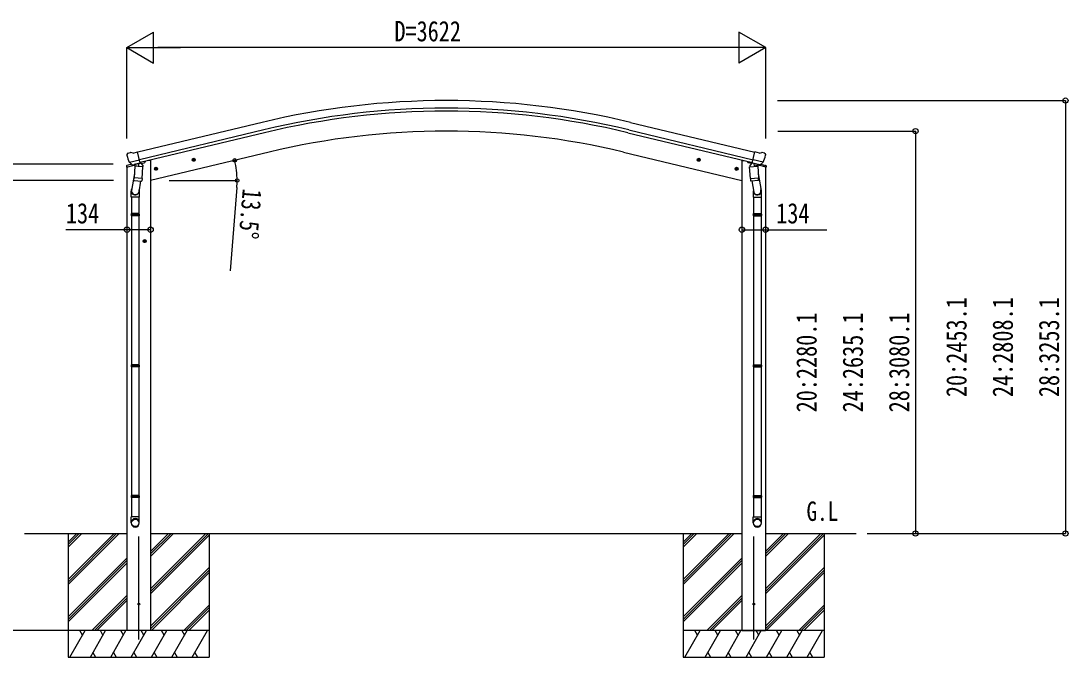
# Model space of a CAD drawing. Units: millimetres, scale not verified. Extents: x -14718 to 14718, y -10395 to 10395.
# Drawn here: x -11235 to -5299, y -5038 to -1433 of the extents above; entities that cross this region are included whole.
import ezdxf
from ezdxf.enums import TextEntityAlignment as Align

# ---------------------------------------------------------------- set-up
doc = ezdxf.new("R2010")
doc.units = ezdxf.units.MM
doc.header["$LTSCALE"] = 40
for name, color, linetype in [('0-2_USER1', 3, 'Continuous'), ('0-4_YKK_12', 2, 'Continuous'), ('0-5_YKK_13', 4, 'Continuous'), ('0-6_YKK_A1', 4, 'Continuous'), ('0-7_YKK_D', 6, 'Continuous')]:
    doc.layers.add(name, color=color, linetype=linetype)
doc.styles.add('ＭＳ ゴシック', font='')
doc.styles.get('ＭＳ ゴシック').set_extended_font_data('MS Gothic')

msp = doc.modelspace()

# ---------------------------------------------------------------- linework, layer by layer
at = {"layer": '0-4_YKK_12'}
for p, q in [((-10567.43, -4938.44), (-10567.43, -4354.49)), ((-7080.43, -4938.44), (-7080.43, -4354.49))]:
    msp.add_line(p, q, dxfattribs=at)
at = {"layer": '0-5_YKK_13'}
for p, q in [((-10634.6, -2193.1), (-10634.32, -2194.25)), ((-10630.38, -2184.53), (-10634.24, -2190.82)), ((-10627.28, -2182.28), (-10614.1, -2179.11)), ((-10599.54, -2181.79), (-10612.8, -2179.09)), ((-10599.54, -2181.79), (-10573.61, -2175.56)), ((-7047.82, -2181.79), (-7073.75, -2175.56)), ((-7047.82, -2181.79), (-7034.56, -2179.09)), ((-7020.08, -2182.28), (-7033.26, -2179.11)), ((-7016.98, -2184.53), (-7013.13, -2190.82)), ((-7012.76, -2193.1), (-7013.04, -2194.25)), ((-10636.4, -2261.37), (-10593.48, -2251.07)), ((-10636.4, -2254.48), (-10636.4, -2261.37)), ((-10607.3, -2245.13), (-10634.1, -2251.56)), ((-10620.54, -2233.41), (-10563.04, -2219.6)), ((-10603.69, -2248.32), (-10620.07, -2233.83)), ((-10600.98, -2248.89), (-10593.46, -2247.08)), ((-10600.15, -2248.78), (-10598.62, -2248.41)), ((-10598.62, -2248.41), (-10561.91, -2239.6)), ((-10596.78, -2248.64), (-10596.83, -2249.38)), ((-10596.07, -2250.42), (-10570.26, -2256.86)), ((-10589.16, -2255.77), (-10593.83, -2322.61)), ((-10543.47, -2258.96), (-10589.16, -2255.77)), ((-10587.38, -2252.59), (-10587.61, -2255.88)), ((-10567.86, -2241.43), (-10568.89, -2256.03)), ((-10561.91, -2239.6), (-10560.38, -2239.23)), ((-10558.83, -2237.13), (-10557.89, -2237.2)), ((-10557.89, -2237.2), (-10544.57, -2252.51)), ((-10554.06, -2241.6), (-10535.68, -2237.19)), ((-10544.57, -2252.51), (-10545.01, -2258.86)), ((-10531.85, -2229.06), (-10531.85, -2232.33)), ((-10245.45, -2217.39), (-10264.9, -2222.06)), ((-10262.47, -2221.48), (-10260.34, -2214.28)), ((-10257.31, -2226.92), (-10262.47, -2221.48)), ((-10260.34, -2214.28), (-10253.04, -2212.53)), ((-10252.84, -2229.45), (-10257.51, -2210)), ((-10253.04, -2212.53), (-10247.88, -2217.97)), ((-7401.91, -2217.39), (-7382.46, -2222.06)), ((-7394.32, -2212.53), (-7399.48, -2217.97)), ((-7394.52, -2229.45), (-7389.85, -2210)), ((-7387.02, -2214.28), (-7394.32, -2212.53)), ((-7390.05, -2226.92), (-7384.89, -2221.48)), ((-7384.89, -2221.48), (-7387.02, -2214.28)), ((-7115.52, -2229.06), (-7115.52, -2232.33)), ((-7093.31, -2241.6), (-7111.68, -2237.19)), ((-7103.89, -2258.96), (-7058.2, -2255.77)), ((-7089.48, -2237.2), (-7102.79, -2252.51)), ((-7102.79, -2252.51), (-7102.35, -2258.86)), ((-7088.53, -2237.13), (-7089.48, -2237.2)), ((-7085.45, -2239.6), (-7086.98, -2239.23)), ((-7048.74, -2248.41), (-7085.45, -2239.6)), ((-7026.82, -2233.41), (-7084.32, -2219.6)), ((-7079.5, -2241.43), (-7078.48, -2256.03)), ((-7051.29, -2250.42), (-7077.1, -2256.86)), ((-7059.98, -2252.59), (-7059.75, -2255.88)), ((-7058.2, -2255.77), (-7053.53, -2322.61)), ((-7046.38, -2248.89), (-7053.9, -2247.08)), ((-7010.96, -2261.37), (-7053.88, -2251.07)), ((-7050.58, -2248.64), (-7050.53, -2249.38)), ((-7047.21, -2248.78), (-7048.74, -2248.41)), ((-7043.67, -2248.32), (-7027.29, -2233.83)), ((-7040.06, -2245.13), (-7013.26, -2251.56)), ((-7010.96, -2254.48), (-7010.96, -2261.37)), ((-10592.1, -2297.84), (-10608.01, -2394.01)), ((-10548.14, -2325.8), (-10543.47, -2258.96)), ((-10459.37, -2268.75), (-10478.82, -2273.42)), ((-10476.4, -2272.84), (-10474.26, -2265.64)), ((-10471.23, -2278.28), (-10476.4, -2272.84)), ((-10474.26, -2265.64), (-10466.97, -2263.89)), ((-10466.76, -2280.81), (-10471.43, -2261.36)), ((-10466.97, -2263.89), (-10461.8, -2269.33)), ((-7187.99, -2268.75), (-7168.54, -2273.42)), ((-7180.4, -2263.89), (-7185.56, -2269.33)), ((-7180.6, -2280.81), (-7175.93, -2261.36)), ((-7173.1, -2265.64), (-7180.4, -2263.89)), ((-7176.13, -2278.28), (-7170.97, -2272.84)), ((-7170.97, -2272.84), (-7173.1, -2265.64)), ((-7099.22, -2325.8), (-7103.89, -2258.96)), ((-7055.26, -2297.84), (-7039.35, -2394.01)), ((-10594.69, -2335.07), (-10593.82, -2322.61)), ((-10594.29, -2336.43), (-10594.3, -2336.43)), ((-10548.14, -2325.8), (-10593.83, -2322.61)), ((-10592.85, -2337.21), (-10551.15, -2340.13)), ((-10556.58, -2339.75), (-10567.31, -2403.33)), ((-10548.16, -2325.8), (-10549.04, -2338.5)), ((-7099.22, -2325.8), (-7053.53, -2322.61)), ((-7099.21, -2325.8), (-7098.32, -2338.5)), ((-7054.51, -2337.21), (-7096.21, -2340.13)), ((-7090.78, -2339.75), (-7080.05, -2403.33)), ((-7052.67, -2335.07), (-7053.54, -2322.61)), ((-7053.07, -2336.43), (-7053.06, -2336.43)), ((-10610.16, -2431.17), (-10610.16, -2396.82)), ((-10564.16, -2431.17), (-10610.16, -2431.17)), ((-10608.16, -2431.17), (-10608.16, -2525.17)), ((-10566.16, -2431.17), (-10566.16, -2525.17)), ((-10564.16, -2396.52), (-10564.16, -2431.17)), ((-7083.2, -2396.52), (-7083.2, -2431.17)), ((-7083.2, -2431.17), (-7037.2, -2431.17)), ((-7081.2, -2431.17), (-7081.2, -2525.17)), ((-7039.2, -2431.17), (-7039.2, -2525.17)), ((-7037.2, -2431.17), (-7037.2, -2396.82)), ((-10610.16, -2527.17), (-10609.16, -2525.17)), ((-10564.16, -2527.17), (-10610.16, -2527.17)), ((-10564.16, -2535.17), (-10610.16, -2535.17)), ((-10565.16, -2525.17), (-10609.16, -2525.17)), ((-10565.16, -2537.17), (-10609.16, -2537.17)), ((-10608.16, -2537.17), (-10608.16, -3381.36)), ((-10566.16, -2537.17), (-10566.16, -3381.36)), ((-10564.16, -2527.17), (-10565.16, -2525.17)), ((-10564.16, -2535.17), (-10565.16, -2537.17)), ((-10564.16, -2527.17), (-10564.16, -2535.17)), ((-7083.2, -2527.17), (-7082.2, -2525.17)), ((-7083.2, -2527.17), (-7037.2, -2527.17)), ((-7083.2, -2527.17), (-7083.2, -2535.17)), ((-7083.2, -2535.17), (-7037.2, -2535.17)), ((-7083.2, -2535.17), (-7082.2, -2537.17)), ((-7082.2, -2525.17), (-7038.2, -2525.17)), ((-7082.2, -2537.17), (-7038.2, -2537.17)), ((-7081.2, -2537.17), (-7081.2, -3381.36)), ((-7039.2, -2537.17), (-7039.2, -3381.36)), ((-7037.2, -2527.17), (-7038.2, -2525.17)), ((-10533.73, -2691), (-10533.73, -2671)), ((-10523.73, -2681), (-10543.73, -2681)), ((-10541.24, -2681), (-10537.48, -2674.5)), ((-10537.48, -2687.5), (-10541.24, -2681)), ((-10537.48, -2674.5), (-10529.98, -2674.5)), ((-10529.98, -2674.5), (-10526.23, -2681)), ((-10610.16, -3383.36), (-10609.16, -3381.36)), ((-10564.16, -3383.36), (-10610.16, -3383.36)), ((-10565.16, -3381.36), (-10609.16, -3381.36)), ((-10564.16, -3383.36), (-10565.16, -3381.36)), ((-10564.16, -3383.36), (-10564.16, -3391.36)), ((-7083.2, -3383.36), (-7082.2, -3381.36)), ((-7083.2, -3383.36), (-7037.2, -3383.36)), ((-7083.2, -3383.36), (-7083.2, -3391.36)), ((-7082.2, -3381.36), (-7038.2, -3381.36)), ((-7037.2, -3383.36), (-7038.2, -3381.36)), ((-10564.16, -3391.36), (-10610.16, -3391.36)), ((-10565.16, -3393.36), (-10609.16, -3393.36)), ((-10608.16, -3393.36), (-10608.16, -4121.55)), ((-10566.16, -3393.36), (-10566.16, -4121.55)), ((-10564.16, -3391.36), (-10565.16, -3393.36)), ((-7083.2, -3391.36), (-7037.2, -3391.36)), ((-7083.2, -3391.36), (-7082.2, -3393.36)), ((-7082.2, -3393.36), (-7038.2, -3393.36)), ((-7081.2, -3393.36), (-7081.2, -4121.55)), ((-7039.2, -3393.36), (-7039.2, -4121.55)), ((-10610.16, -4123.55), (-10609.16, -4121.55)), ((-10564.16, -4123.55), (-10610.16, -4123.55)), ((-10564.16, -4131.55), (-10610.16, -4131.55)), ((-10565.16, -4121.55), (-10609.16, -4121.55)), ((-10565.16, -4133.55), (-10609.16, -4133.55)), ((-10608.16, -4133.55), (-10608.16, -4243.55)), ((-10566.16, -4133.55), (-10566.16, -4243.55)), ((-10564.16, -4123.55), (-10565.16, -4121.55)), ((-10564.16, -4131.55), (-10565.16, -4133.55)), ((-10564.16, -4123.55), (-10564.16, -4131.55)), ((-7083.2, -4123.55), (-7082.2, -4121.55)), ((-7083.2, -4123.55), (-7037.2, -4123.55)), ((-7083.2, -4123.55), (-7083.2, -4131.55)), ((-7083.2, -4131.55), (-7037.2, -4131.55)), ((-7083.2, -4131.55), (-7082.2, -4133.55)), ((-7082.2, -4121.55), (-7038.2, -4121.55)), ((-7082.2, -4133.55), (-7038.2, -4133.55)), ((-7081.2, -4133.55), (-7081.2, -4243.55)), ((-7039.2, -4133.55), (-7039.2, -4243.55)), ((-7037.2, -4123.55), (-7038.2, -4121.55)), ((-10610.16, -4277.69), (-10610.16, -4243.55)), ((-10564.16, -4243.55), (-10610.16, -4243.55)), ((-10564.16, -4277.69), (-10564.16, -4243.55)), ((-7083.2, -4277.69), (-7083.2, -4243.55)), ((-7083.2, -4243.55), (-7037.2, -4243.55)), ((-7037.2, -4277.69), (-7037.2, -4243.55))]:
    msp.add_line(p, q, dxfattribs=at)
for points in [[(-10568.18, -2241.01), (-10558.46, -2238.68), (-10573.61, -2175.56)], [(-7079.18, -2241.01), (-7088.9, -2238.68), (-7073.75, -2175.56)], [(-10620.81, -2232.83), (-10620.23, -2233.68), (-10620.07, -2233.83)], [(-10568.18, -2241.01), (-10568.42, -2241.16), (-10593.18, -2247.11), (-10593.46, -2247.08)], [(-10247.88, -2217.97), (-10250.01, -2225.17), (-10257.31, -2226.92)], [(-7399.48, -2217.97), (-7397.35, -2225.17), (-7390.05, -2226.92)], [(-7079.18, -2241.01), (-7078.94, -2241.16), (-7054.18, -2247.11), (-7053.9, -2247.08)], [(-7026.55, -2232.83), (-7027.13, -2233.68), (-7027.29, -2233.83)], [(-10461.8, -2269.33), (-10463.93, -2276.53), (-10471.23, -2278.28)], [(-7185.56, -2269.33), (-7183.43, -2276.53), (-7176.13, -2278.28)], [(-10610.16, -2527.17), (-10610.16, -2535.17), (-10609.16, -2537.17)], [(-7037.2, -2527.17), (-7037.2, -2535.17), (-7038.2, -2537.17)], [(-10526.23, -2681), (-10529.98, -2687.5), (-10537.48, -2687.5)], [(-10610.16, -3383.36), (-10610.16, -3391.36), (-10609.16, -3393.36)], [(-7037.2, -3383.36), (-7037.2, -3391.36), (-7038.2, -3393.36)], [(-10610.16, -4123.55), (-10610.16, -4131.55), (-10609.16, -4133.55)], [(-7037.2, -4123.55), (-7037.2, -4131.55), (-7038.2, -4133.55)]]:
    msp.add_lwpolyline(points, dxfattribs=at)
for centre, radius in [((-10255.18, -2219.73), 8.5), ((-10255.18, -2219.73), 7.7), ((-10255.18, -2219.73), 6.5), ((-7392.19, -2219.73), 8.5), ((-7392.19, -2219.73), 7.7), ((-7392.19, -2219.73), 6.5), ((-10469.1, -2271.08), 8.5), ((-10469.1, -2271.08), 7.7), ((-10469.1, -2271.08), 6.5), ((-7178.26, -2271.08), 8.5), ((-7178.26, -2271.08), 7.7), ((-7178.26, -2271.08), 6.5), ((-10533.73, -2681), 8.5), ((-10533.73, -2681), 7.7), ((-10533.73, -2681), 6.5), ((-10566.93, -4737.5), 5), ((-7080.43, -4737.5), 5)]:
    msp.add_circle(centre, radius, dxfattribs=at)
for centre, radius, start, end in [((-10437.52, -2147), 202.4, 193.5, 205.09125), ((-10626.12, -2187.14), 5, 103.5, 148.5), ((-10613.4, -2182.03), 3, 78.5, 103.5), ((-7033.96, -2182.03), 3, 76.5, 101.5), ((-7209.84, -2147), 202.4, 334.90875, 346.5), ((-7021.25, -2187.14), 5, 31.5, 76.5), ((-10633.4, -2254.48), 3, 103.5, 180), ((-10600.26, -2248.29), 0.5, 248.23754, 283.5), ((-10597.28, -2248.61), 0.5, 356, 103.5), ((-10595.83, -2249.45), 1, 176, 256), ((-10567.27, -2241.51), 0.604, 100.59842, 172.20595), ((-10560.5, -2238.75), 0.5, 283.5, 318.76246), ((-10536.85, -2232.33), 5, 283.5, 0), ((-7110.52, -2232.33), 5, 180, 256.5), ((-7086.86, -2238.75), 0.5, 221.23754, 256.5), ((-7080.1, -2241.51), 0.604, 7.79405, 79.40158), ((-7051.53, -2249.45), 1, 284, 4), ((-7050.08, -2248.61), 0.5, 76.5, 184), ((-7047.1, -2248.29), 0.5, 256.5, 291.76246), ((-7013.96, -2254.48), 3, 0, 76.5), ((-10569.91, -2255.89), 1.03, 250.03897, 351.96569), ((-7077.45, -2255.89), 1.03, 188.03431, 289.96103), ((-10592.75, -2335.25), 1.95, 175.04017, 217.47766), ((-10592.71, -2335.22), 2, 217.40962, 266), ((-10551.01, -2338.13), 2, 266, 349.46843), ((-7096.35, -2338.13), 2, 190.53157, 274), ((-7054.65, -2335.22), 2, 274, 322.59038), ((-7054.61, -2335.25), 1.95, 322.52234, 4.95983), ((-10580.16, -2396.82), 30, 177.45142, 180), ((-7067.2, -2396.82), 30, 0, 2.54858)]:
    msp.add_arc(centre, radius, start, end, dxfattribs=at)
for centre, major_axis, ratio, start_param, end_param in [((-10631.68, -2192.39), (-1.57, -2.57), 0.99628, 4.712389, 5.4996506), ((-7015.68, -2192.39), (1.57, -2.57), 0.99628, 0.7835347, 1.5707963), ((-10601.7, -2246.06), (-0.73, -2.92), 0.997631, 5.8041905, 6.6006116), ((-10601.65, -2245.84), (2.63, 3.16), 0.650902, 4.0958226, 4.1686332), ((-10601.68, -2245.96), (-0.73, -2.92), 0.997631, 0.3902369, 0.4789948), ((-7045.68, -2245.96), (0.73, -2.92), 0.997631, 5.8041905, 5.8929484), ((-7045.71, -2245.84), (-2.63, 3.16), 0.650902, 2.1145521, 2.1873627), ((-7045.66, -2246.06), (0.73, -2.92), 0.997631, 5.965759, 6.7621801), ((-10587.16, -2396.52), (23, 0), 0.996195, 2.5560258, 6.5663028), ((-10587.16, -2396.52), (21, 0), 0.996195, 2.9349147, 5.9512394), ((-7060.2, -2396.52), (-23, 0), 0.996195, 6.0000678, 10.0103449), ((-7060.2, -2396.52), (-21, 0), 0.996195, 0.3319459, 3.3482706), ((-10587.16, -4275.95), (-23, 0), 0.996195, 3.1415927, 6.2831853), ((-10587.16, -4277.69), (-23, 0), 0.996195, 3.1415927, 6.2831853), ((-7060.2, -4275.95), (23, 0), 0.996195, 6.2831853, 9.424778), ((-7060.2, -4277.69), (23, 0), 0.996195, 6.2831853, 9.424778), ((-10587.16, -4277.69), (0, -23.43), 0.981806, 4.712389, 7.8539816), ((-7060.2, -4277.69), (0, -23.43), 0.981806, 4.712389, 7.8539816)]:
    msp.add_ellipse(centre, major_axis=major_axis, ratio=ratio, start_param=start_param, end_param=end_param, dxfattribs=at)
for centre, major_axis in [((-10587.16, -4277.69), (21, 0)), ((-7060.2, -4277.69), (-21, 0))]:
    msp.add_ellipse(centre, major_axis=major_axis, ratio=0.996195, dxfattribs=at)
at = {"layer": '0-6_YKK_A1'}
for p, q in [((-9867.88, -2007.95), (-10573.2, -2177.28)), ((-7779.48, -2007.95), (-7074.16, -2177.28)), ((-9857.8, -2049.93), (-10563.12, -2219.26)), ((-9853.87, -2066.29), (-10559.19, -2235.63)), ((-7793.49, -2066.29), (-7088.17, -2235.63)), ((-7789.56, -2049.93), (-7084.24, -2219.26)), ((-9827.5, -2176.17), (-10499.93, -2337.61)), ((-7819.87, -2176.17), (-7147.43, -2337.61)), ((-10499.93, -2224.5), (-10512.85, -2224.5)), ((-10499.93, -2224.5), (-10499.93, -4887.5)), ((-7147.43, -2224.5), (-7134.51, -2224.5)), ((-7147.43, -2224.5), (-7147.43, -4887.5)), ((-10633.93, -2260.78), (-10633.93, -4887.5)), ((-7013.43, -2260.78), (-7013.43, -4887.5)), ((-11215.43, -4337.5), (-10633.93, -4337.5)), ((-10967.43, -4337.5), (-10967.43, -5037.5)), ((-10967.43, -4598.23), (-10706.7, -4337.5)), ((-10967.43, -4612.37), (-10692.56, -4337.5)), ((-10967.43, -4626.51), (-10678.42, -4337.5)), ((-10967.43, -4414.38), (-10890.55, -4337.5)), ((-10967.43, -4400.24), (-10904.69, -4337.5)), ((-10967.43, -4386.1), (-10918.83, -4337.5)), ((-10499.93, -4651.23), (-10186.2, -4337.5)), ((-10499.93, -4665.37), (-10172.06, -4337.5)), ((-10499.93, -4467.38), (-10370.05, -4337.5)), ((-10499.93, -4453.24), (-10384.19, -4337.5)), ((-10499.93, -4439.1), (-10398.33, -4337.5)), ((-10499.93, -4337.5), (-7147.43, -4337.5)), ((-10499.93, -4679.51), (-10167.43, -4347.01)), ((-10167.43, -4337.5), (-10167.43, -5037.5)), ((-7480.93, -4337.5), (-7480.93, -5037.5)), ((-7480.93, -4598.23), (-7220.2, -4337.5)), ((-7480.93, -4612.37), (-7206.06, -4337.5)), ((-7480.93, -4626.51), (-7191.92, -4337.5)), ((-7480.93, -4414.38), (-7404.05, -4337.5)), ((-7480.93, -4400.24), (-7418.19, -4337.5)), ((-7480.93, -4386.1), (-7432.33, -4337.5)), ((-7013.43, -4651.23), (-6699.7, -4337.5)), ((-7013.43, -4665.37), (-6685.56, -4337.5)), ((-7013.43, -4467.38), (-6883.55, -4337.5)), ((-7013.43, -4453.24), (-6897.69, -4337.5)), ((-7013.43, -4439.1), (-6911.83, -4337.5)), ((-7013.43, -4337.5), (-6499.75, -4337.5)), ((-7013.43, -4679.51), (-6680.93, -4347.01)), ((-6680.93, -4337.5), (-6680.93, -5037.5)), ((-10967.43, -4810.36), (-10633.93, -4476.86)), ((-10967.43, -4824.5), (-10633.93, -4491)), ((-10967.43, -4838.64), (-10633.93, -4505.15)), ((-7480.93, -4810.36), (-7147.43, -4476.86)), ((-7480.93, -4824.5), (-7147.43, -4491)), ((-7480.93, -4838.64), (-7147.43, -4505.15)), ((-10499.93, -4863.36), (-10167.43, -4530.86)), ((-10499.93, -4877.5), (-10167.43, -4545)), ((-10495.79, -4887.5), (-10167.43, -4559.14)), ((-7013.43, -4863.36), (-6680.93, -4530.86)), ((-7013.43, -4877.5), (-6680.93, -4545)), ((-7009.29, -4887.5), (-6680.93, -4559.14)), ((-10832.44, -4887.5), (-10633.93, -4688.99)), ((-7345.94, -4887.5), (-7147.43, -4688.99)), ((-10818.3, -4887.5), (-10633.93, -4703.13)), ((-10804.15, -4887.5), (-10633.93, -4717.28)), ((-10311.94, -4887.5), (-10167.43, -4742.99)), ((-7331.8, -4887.5), (-7147.43, -4703.13)), ((-7317.65, -4887.5), (-7147.43, -4717.28)), ((-6825.44, -4887.5), (-6680.93, -4742.99)), ((-10297.8, -4887.5), (-10167.43, -4757.13)), ((-10283.65, -4887.5), (-10167.43, -4771.28)), ((-6811.3, -4887.5), (-6680.93, -4757.13)), ((-6797.15, -4887.5), (-6680.93, -4771.28)), ((-10167.43, -4887.5), (-10967.43, -4887.5)), ((-10957.14, -5037.5), (-10870.54, -4887.5)), ((-10885.54, -4913.48), (-10900.54, -4887.5)), ((-10841.67, -5037.5), (-10755.07, -4887.5)), ((-10770.07, -4913.48), (-10785.07, -4887.5)), ((-10726.2, -5037.5), (-10639.6, -4887.5)), ((-10654.6, -4913.48), (-10669.6, -4887.5)), ((-10500.43, -4887.5), (-10634.43, -4887.5)), ((-10610.73, -5037.5), (-10524.13, -4887.5)), ((-10539.13, -4913.48), (-10554.13, -4887.5)), ((-10495.26, -5037.5), (-10408.66, -4887.5)), ((-10423.66, -4913.48), (-10438.66, -4887.5)), ((-10379.79, -5037.5), (-10293.19, -4887.5)), ((-10323.19, -4887.5), (-10308.19, -4913.48)), ((-10264.32, -5037.5), (-10177.72, -4887.5)), ((-6680.93, -4887.5), (-7480.93, -4887.5)), ((-7470.64, -5037.5), (-7384.04, -4887.5)), ((-7399.04, -4913.48), (-7414.04, -4887.5)), ((-7355.17, -5037.5), (-7268.57, -4887.5)), ((-7283.57, -4913.48), (-7298.57, -4887.5)), ((-7239.7, -5037.5), (-7153.1, -4887.5)), ((-7168.1, -4913.48), (-7183.1, -4887.5)), ((-7147.43, -4887.5), (-7013.43, -4887.5)), ((-7124.23, -5037.5), (-7037.63, -4887.5)), ((-7052.63, -4913.48), (-7067.63, -4887.5)), ((-7008.76, -5037.5), (-6922.16, -4887.5)), ((-6937.16, -4913.48), (-6952.16, -4887.5)), ((-6893.29, -5037.5), (-6806.69, -4887.5)), ((-6836.69, -4887.5), (-6821.69, -4913.48)), ((-6777.82, -5037.5), (-6691.22, -4887.5)), ((-10967.43, -5037.5), (-10167.43, -5037.5)), ((-10826.67, -5011.52), (-10811.67, -5037.5)), ((-10711.2, -5011.52), (-10696.2, -5037.5)), ((-10595.73, -5011.52), (-10580.73, -5037.5)), ((-10480.26, -5011.52), (-10465.26, -5037.5)), ((-10364.79, -5011.52), (-10349.79, -5037.5)), ((-10249.32, -5011.52), (-10234.32, -5037.5)), ((-7480.93, -5037.5), (-6680.93, -5037.5)), ((-7340.17, -5011.52), (-7325.17, -5037.5)), ((-7224.7, -5011.52), (-7209.7, -5037.5)), ((-7109.23, -5011.52), (-7094.23, -5037.5)), ((-6993.76, -5011.52), (-6978.76, -5037.5)), ((-6878.29, -5011.52), (-6863.29, -5037.5)), ((-6762.82, -5011.52), (-6747.82, -5037.5))]:
    msp.add_line(p, q, dxfattribs=at)
for radius in [4473, 4429.83, 4413, 4300]:
    msp.add_arc((-8823.68, -6357.36), radius, 76.5, 103.5, dxfattribs=at)
at = {"layer": '0-7_YKK_D'}
for p, q in [((-10634.43, -1584.36), (-10482.88, -1496.86)), ((-10482.88, -1671.86), (-10482.88, -1496.86)), ((-7012.93, -1584.36), (-7164.48, -1496.86)), ((-7164.48, -1496.86), (-7164.48, -1671.86)), ((-10634.43, -2099.53), (-10634.43, -1583.36)), ((-10634.43, -1584.36), (-10482.88, -1671.86)), ((-10634.43, -1584.36), (-10331.32, -1584.36)), ((-7187.93, -1584.36), (-10459.43, -1584.36)), ((-7012.93, -1584.36), (-7316.04, -1584.36)), ((-7012.93, -1584.36), (-7164.48, -1671.86)), ((-7012.93, -2099.53), (-7012.93, -1583.36)), ((-6945.01, -1884.36), (-5312.43, -1884.36)), ((-5313.43, -1884.36), (-5313.43, -4337.5)), ((-6943.08, -2057.36), (-6162.43, -2057.36)), ((-6163.43, -2057.36), (-6163.43, -4337.5)), ((-10711.43, -2244.81), (-12334.93, -2244.81)), ((-10710.43, -2337.5), (-11484.93, -2337.5)), ((-10394.99, -2337.61), (-10008.5, -2337.61)), ((-10011.13, -2377.58), (-10049.76, -2850)), ((-6436.57, -4337.5), (-6162.43, -4337.5)), ((-6436.57, -4337.5), (-5312.43, -4337.5)), ((-10968.43, -4887.5), (-12334.93, -4887.5))]:
    msp.add_line(p, q, dxfattribs=at)
for points in [[(-10499.93, -2616.09), (-10633.93, -2616.09), (-10981.03, -2616.09)], [(-7147.43, -2616.09), (-7013.43, -2616.09), (-6666.33, -2616.09)]]:
    msp.add_lwpolyline(points, dxfattribs=at)
for centre, radius in [((-5313.43, -1884.36), 14.88), ((-6163.43, -2057.36), 14.88), ((-10023.05, -2223.12), 10), ((-10009.5, -2337.61), 10), ((-10633.93, -2616.09), 14.88), ((-10499.93, -2616.09), 14.88), ((-7147.43, -2616.09), 14.88), ((-7013.43, -2616.09), 14.88), ((-6163.43, -4337.5), 14.88), ((-5313.43, -4337.5), 14.88)]:
    msp.add_circle(centre, radius, dxfattribs=at)
for start, end in [(0, 13.5), (355.32563, 0)]:
    msp.add_arc((-10499.93, -2337.61), 490.43, start, end, dxfattribs=at)

# ---------------------------------------------------------------- texts
at = {"layer": '0-2_USER1', "style": 'ＭＳ ゴシック', "width": 0.8}
msp.add_text('G.L', height=110, dxfattribs=at).set_placement((-6781.19, -4299.08), align=Align.BOTTOM_LEFT)
at = {"layer": '0-7_YKK_D', "style": 'ＭＳ ゴシック', "width": 0.8}
for s, p in [('D=3622', (-9117.68, -1583.36)), ('134', (-10980.03, -2615.09)), ('134', (-6952.93, -2615.09))]:
    msp.add_text(s, height=115.5, dxfattribs=at).set_placement(p, align=Align.BOTTOM_LEFT)
for s, height, rotation, p in [('13.5°', 110, 265.326, (-10010.21, -2378.65)), ('20:2453.1', 115.5, 90, (-5839.43, -3564.53)), ('24:2808.1', 115.5, 90, (-5576.93, -3564.53)), ('28:3253.1', 115.5, 90, (-5314.43, -3564.53)), ('20:2280.1', 115.5, 90, (-6689.43, -3651.03)), ('24:2635.1', 115.5, 90, (-6426.93, -3651.03)), ('28:3080.1', 115.5, 90, (-6164.43, -3651.03))]:
    msp.add_text(s, height=height, rotation=rotation, dxfattribs=at).set_placement(p, align=Align.BOTTOM_LEFT)

doc.saveas('drawing.dxf')
